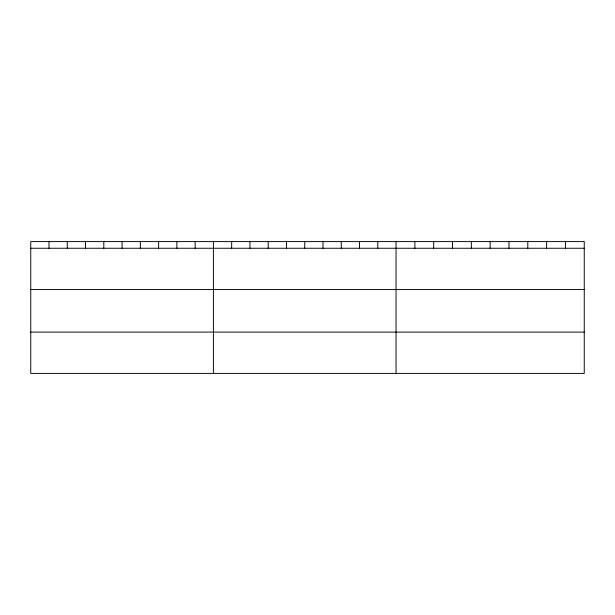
<?xml version="1.0" encoding="UTF-8"?>
<svg xmlns="http://www.w3.org/2000/svg" width="615" height="615" viewBox="0 0 615 615"><rect width="100%" height="100%" fill="white"/><g stroke="black" fill="none" stroke-linecap="round" stroke-linejoin="round"><path stroke-width="0.92" d="M584.25 289.557L584.25 241.595L30.75 241.595L30.75 373.405L584.25 373.405L584.25 289.557L30.75 289.557M30.75 248.252L584.25 248.252M30.75 332.108L584.25 332.108M565.431 241.595L565.431 248.252M546.612 241.595L546.612 248.252M527.793 241.595L527.793 248.252M508.974 241.595L508.974 248.252M490.155 241.595L490.155 248.252M471.336 241.595L471.336 248.252M452.517 241.595L452.517 248.252M433.698 241.595L433.698 248.252M414.879 241.595L414.879 248.252M396.06 241.595L396.06 373.405M377.795 241.595L377.795 248.252M359.529 241.595L359.529 248.252M341.264 241.595L341.264 248.252M322.998 241.595L322.998 248.252M304.733 241.595L304.733 248.252M286.467 241.595L286.467 248.252M268.202 241.595L268.202 248.252M249.936 241.595L249.936 248.252M231.671 241.595L231.671 248.252M213.405 241.595L213.405 373.405M195.14 241.595L195.14 248.252M176.874 241.595L176.874 248.252M158.608 241.595L158.608 248.252M140.343 241.595L140.343 248.252M122.078 241.595L122.078 248.252M103.812 241.595L103.812 248.252M85.547 241.595L85.547 248.252M67.281 241.595L67.281 248.252M49.016 241.595L49.016 248.252"/></g></svg>
